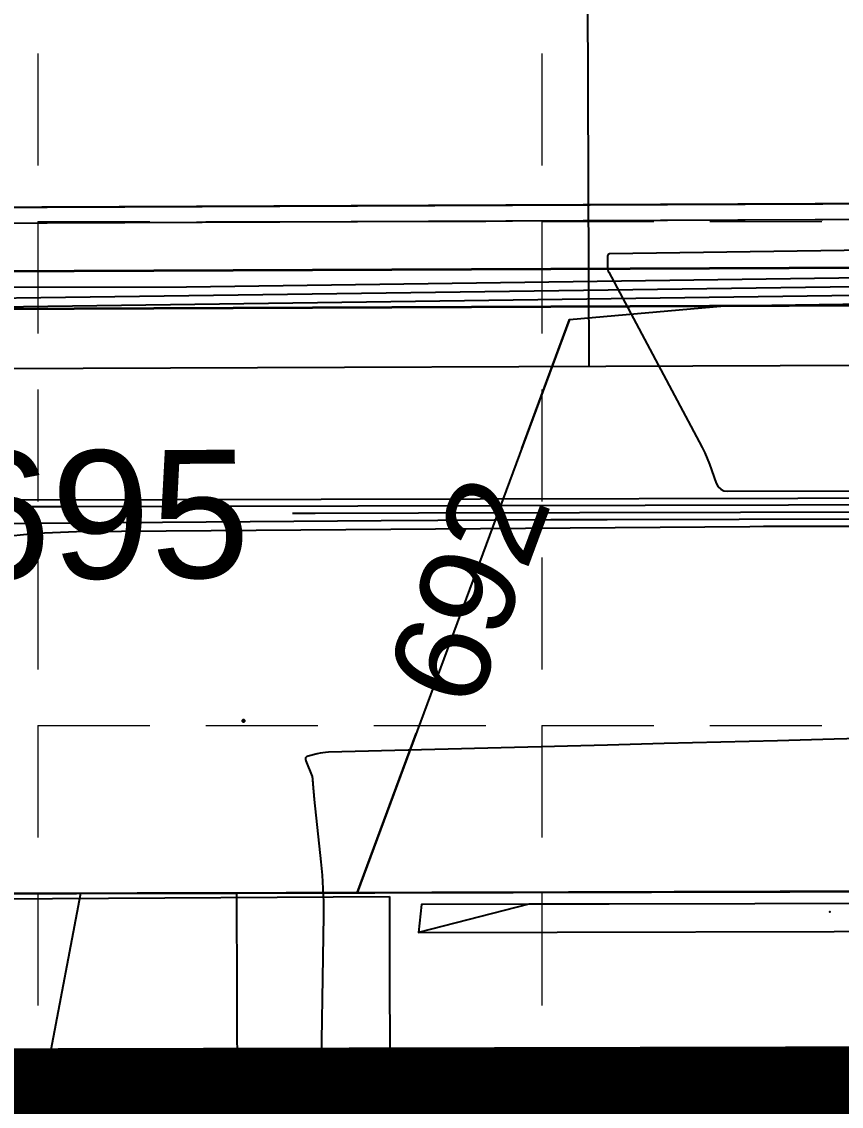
# Model space of a CAD drawing. Header units: feet. Extents: x 2331696 to 2332706, y 6924295 to 6924927.
# Drawn here: x 2332326.45 to 2332352.06, y 6924725.01 to 6924758.9 of the extents above; entities that cross this region are included whole.
import ezdxf
from ezdxf.enums import TextEntityAlignment as Align

# ---------------------------------------------------------------- set-up
doc = ezdxf.new("R2010")
doc.units = ezdxf.units.FT
doc.header["$MEASUREMENT"] = 0
doc.linetypes.add('HIDDEN', pattern=[0.375, 0.25, -0.125])
for name, color, linetype in [('A-building', 3, 'Continuous'), ('EC', 35, 'Continuous'), ('EX-LIGHT-POLE', 11, 'Continuous'), ('EX-SPOT-ELEV', 7, 'Continuous'), ('EX-WL', 140, 'Continuous'), ('GRID', 254, 'HIDDEN'), ('Level 58', 7, 'Continuous'), ('PC', 35, 'Continuous'), ('PROP-B-CURB', 15, 'Continuous'), ('PROP-F-CURB', 4, 'Continuous'), ('SRF-FLT', 7, 'Continuous')]:
    doc.layers.add(name, color=color, linetype=linetype)
doc.layers.add('A-Wall-Prht-N', color=142, linetype='Continuous', lineweight=35)
doc.styles.get("Standard").update_dxf_attribs({"font": 'ARIAL.TTF'})
doc.linetypes.add('TRACKS3', pattern='A,0.0375,[130,ltypeshp.shx,S=0.0625,R=0,X=0,Y=0],0.0375', length=0.075)

# ---------------------------------------------------------------- blocks, each defined once
blk = doc.blocks.new('SURFPT_227')
at = {"layer": 'Level 58', "color": 51, "linetype": 'Continuous', "lineweight": 53}
blk.add_point((0, 0), dxfattribs=at)
blk = doc.blocks.new('SURFPT_365')
at = {"layer": 'Level 58', "color": 51, "linetype": 'Continuous', "lineweight": 53}
blk.add_point((0, 0), dxfattribs=at)
blk = doc.blocks.new('*U1987')
at = {"color": 0, "linetype": 'ByBlock', "lineweight": -2}
for p, q in [((91.539, 1.167), (0, 1.167)), ((0, 0), (91.539, 0))]:
    blk.add_line(p, q, dxfattribs=at)

msp = doc.modelspace()

# ---------------------------------------------------------------- linework, layer by layer
at = {"layer": 'A-building', "color": 7, "const_width": 3}
msp.add_lwpolyline([(2332220.428, 6924725.079), (2332363.177, 6924725.406), (2332363.649, 6924518.906), (2332221.65, 6924518.582), (2332221.319, 6924663.136), (2332176.319, 6924663.033), (2332176.168, 6924729.478), (2332176.168, 6924729.478), (2332210.168, 6924729.556), (2332210.178, 6924725.056), (2332210.178, 6924725.056), (2332210.178, 6924725.056), (2332210.178, 6924725.056), (2332210.178, 6924725.056), (2332219.095, 6924725.076), (2332219.084, 6924729.579), (2332220.418, 6924729.582), (2332220.428, 6924725.082)], dxfattribs=at)
at = {"layer": 'EC', "flags": 128}
for points, elevation in [([(2332363.156, 6924751.903), (2332344.819, 6924751.644), (2332344.793, 6924751.639), (2332344.775, 6924751.628), (2332344.763, 6924751.609), (2332344.76, 6924751.583), (2332344.76, 6924751.486), (2332344.76, 6924751.465), (2332344.761, 6924751.444), (2332344.761, 6924751.423), (2332344.761, 6924751.403), (2332344.761, 6924751.221), (2332344.764, 6924751.182), (2332344.771, 6924751.145), (2332344.782, 6924751.109), (2332344.798, 6924751.074), (2332347.626, 6924745.77), (2332347.713, 6924745.599), (2332347.795, 6924745.425), (2332347.87, 6924745.248), (2332347.939, 6924745.069), (2332348.156, 6924744.479), (2332348.213, 6924744.369), (2332348.293, 6924744.29), (2332348.394, 6924744.243), (2332348.518, 6924744.227), (2332356.798, 6924744.244)], 698), ([(2332315.934, 6924743.937), (2332355.672, 6924744.021)], 697), ([(2332363.402, 6924740.337), (2332363.121, 6924740.358), (2332363.097, 6924740.36), (2332363.074, 6924740.365), (2332363.051, 6924740.371), (2332363.029, 6924740.379), (2332360.327, 6924741.442), (2332359.776, 6924741.669), (2332359.234, 6924741.914), (2332358.7, 6924742.176), (2332358.174, 6924742.455), (2332356.469, 6924743.397), (2332356.097, 6924743.573), (2332355.712, 6924743.699), (2332355.314, 6924743.774), (2332354.903, 6924743.798), (2332327.987, 6924743.741), (2332325.767, 6924743.735)], 696), ([(2332363.406, 6924738.825), (2332362.559, 6924739.174), (2332361.494, 6924739.654), (2332360.446, 6924740.168), (2332359.414, 6924740.716), (2332356.067, 6924742.564), (2332355.338, 6924742.91), (2332354.582, 6924743.157), (2332353.801, 6924743.304), (2332352.995, 6924743.352), (2332344.75, 6924743.334), (2332342.983, 6924743.329), (2332341.216, 6924743.322), (2332339.449, 6924743.312), (2332337.683, 6924743.3), (2332313.075, 6924743.114)], 694), ([(2332363.404, 6924739.526), (2332361.983, 6924740.085), (2332361.168, 6924740.422), (2332360.364, 6924740.784), (2332359.573, 6924741.172), (2332358.794, 6924741.586), (2332356.268, 6924742.98), (2332355.717, 6924743.241), (2332355.147, 6924743.428), (2332354.558, 6924743.539), (2332353.949, 6924743.575), (2332338.852, 6924743.543), (2332335.617, 6924743.534), (2332334.916, 6924743.531)], 695), ([(2332363.407, 6924738.171), (2332362.625, 6924738.524), (2332361.319, 6924739.164), (2332360.034, 6924739.847), (2332355.139, 6924742.549), (2332354.601, 6924742.804), (2332354.043, 6924742.986), (2332353.467, 6924743.095), (2332352.872, 6924743.13), (2332350.897, 6924743.126), (2332350.474, 6924743.125), (2332350.05, 6924743.123), (2332349.627, 6924743.121), (2332349.204, 6924743.118), (2332328.162, 6924742.959), (2332326.914, 6924742.909), (2332325.676, 6924742.779)], 693), ([(2332360.105, 6924736.699), (2332351.84, 6924736.479), (2332350.069, 6924736.433), (2332348.298, 6924736.386), (2332346.527, 6924736.34), (2332344.756, 6924736.294), (2332336.035, 6924736.07), (2332335.946, 6924736.066), (2332335.858, 6924736.056), (2332335.771, 6924736.042), (2332335.684, 6924736.022), (2332335.401, 6924735.952), (2332335.351, 6924735.931), (2332335.322, 6924735.9), (2332335.314, 6924735.858), (2332335.326, 6924735.805), (2332335.523, 6924735.311), (2332335.525, 6924735.305), (2332335.527, 6924735.299), (2332335.528, 6924735.293), (2332335.529, 6924735.287), (2332335.531, 6924735.266), (2332335.531, 6924735.262), (2332335.532, 6924735.258), (2332335.532, 6924735.253), (2332335.532, 6924735.249), (2332335.534, 6924735.225), (2332335.535, 6924735.22), (2332335.535, 6924735.215), (2332335.536, 6924735.21), (2332335.536, 6924735.205), (2332335.538, 6924735.183), (2332335.538, 6924735.178), (2332335.539, 6924735.173), (2332335.539, 6924735.168), (2332335.54, 6924735.164), (2332335.542, 6924735.141), (2332335.542, 6924735.136), (2332335.543, 6924735.131), (2332335.543, 6924735.126), (2332335.543, 6924735.121), (2332335.545, 6924735.098), (2332335.546, 6924735.093), (2332335.546, 6924735.088), (2332335.547, 6924735.083), (2332335.547, 6924735.078), (2332335.549, 6924735.055), (2332335.549, 6924735.05), (2332335.55, 6924735.046), (2332335.55, 6924735.041), (2332335.551, 6924735.036), (2332335.553, 6924735.013), (2332335.553, 6924735.008), (2332335.554, 6924735.003), (2332335.554, 6924734.998), (2332335.554, 6924734.993), (2332335.556, 6924734.97), (2332335.557, 6924734.965), (2332335.557, 6924734.96), (2332335.558, 6924734.955), (2332335.558, 6924734.95), (2332335.56, 6924734.927), (2332335.561, 6924734.922), (2332335.561, 6924734.917), (2332335.562, 6924734.912), (2332335.562, 6924734.907), (2332335.564, 6924734.883), (2332335.564, 6924734.878), (2332335.565, 6924734.873), (2332335.565, 6924734.868), (2332335.566, 6924734.863), (2332335.568, 6924734.84), (2332335.568, 6924734.835), (2332335.569, 6924734.83), (2332335.569, 6924734.825), (2332335.569, 6924734.82), (2332335.572, 6924734.796), (2332335.572, 6924734.791), (2332335.572, 6924734.786), (2332335.573, 6924734.781), (2332335.573, 6924734.776), (2332335.575, 6924734.753), (2332335.576, 6924734.748), (2332335.576, 6924734.743), (2332335.577, 6924734.738), (2332335.577, 6924734.732), (2332335.579, 6924734.709), (2332335.58, 6924734.704), (2332335.58, 6924734.699), (2332335.58, 6924734.694), (2332335.581, 6924734.689), (2332335.583, 6924734.665), (2332335.583, 6924734.66), (2332335.584, 6924734.655), (2332335.584, 6924734.65), (2332335.585, 6924734.644), (2332335.587, 6924734.621), (2332335.587, 6924734.616), (2332335.588, 6924734.61), (2332335.588, 6924734.605), (2332335.589, 6924734.6), (2332335.798, 6924732.649), (2332335.837, 6924732.231), (2332335.862, 6924731.812), (2332335.875, 6924731.392), (2332335.875, 6924730.972), (2332335.785, 6924725.121)], 692), ([(2332335.785, 6924725.095), (2332335.49, 6924705.97), (2332335.617, 6924704.971), (2332336.034, 6924704.251), (2332336.739, 6924703.811), (2332337.734, 6924703.651), (2332341.457, 6924703.585), (2332342.255, 6924703.57), (2332343.052, 6924703.551), (2332343.85, 6924703.53), (2332344.648, 6924703.506), (2332349.681, 6924703.344), (2332350.206, 6924703.328), (2332350.731, 6924703.316), (2332351.256, 6924703.308), (2332351.781, 6924703.302), (2332354.233, 6924703.286)], 692)]:
    msp.add_lwpolyline(points, dxfattribs=dict(at, elevation=elevation))
at = {"layer": 'EC', "elevation": 695}
msp.add_lwpolyline([(2332275.937, 6924750.603), (2332331.597, 6924750.619), (2332363.315, 6924751.05), (2332363.375, 6924751.078), (2332363.393, 6924734.033), (2332363.414, 6924731.741), (2332359.637, 6924731.73), (2332333.606, 6924731.671), (2332328.285, 6924731.659), (2332328.285, 6924731.659), (2332327.315, 6924726.555), (2332327.177, 6924725.318), (2332351.408, 6924725.339), (2332331.925, 6924725.301), (2332234.511, 6924725.112)], dxfattribs=at)
for points in [[(2332363.023, 6924731.371), (2332344.805, 6924731.329), (2332342.3, 6924731.323), (2332338.85, 6924730.436), (2332356.169, 6924730.476), (2332380.308, 6924729.756), (2332371.271, 6924731.56), (2332370.431, 6924733.625), (2332363.423, 6924731.374)], [(2332363.023, 6924731.371), (2332344.805, 6924731.329), (2332342.3, 6924731.323), (2332338.85, 6924730.436), (2332356.169, 6924730.476), (2332380.308, 6924729.756), (2332371.271, 6924731.56), (2332370.431, 6924733.625), (2332363.423, 6924731.374)], [(2332363.023, 6924731.371), (2332344.805, 6924731.329), (2332338.938, 6924731.314), (2332338.85, 6924730.436), (2332356.169, 6924730.476), (2332401.552, 6924727.26), (2332371.271, 6924731.56), (2332363.423, 6924731.374)]]:
    msp.add_lwpolyline(points, close=True, dxfattribs=at)
at = {"layer": 'EX-LIGHT-POLE', "color": 7}
msp.add_point((2332351.708, 6924731.082, 691.584), dxfattribs=at)
at = {"layer": 'EX-WL', "color": 7, "linetype": 'TRACKS3', "ltscale": 0.25}
for p, q in [((2332344.049, 6924778.728), (2332344.173, 6924748.136)), ((2332244.145, 6924747.729), (2332611.605, 6924749.223)), ((2332163.183, 6924730.529), (2332337.939, 6924731.566)), ((2332337.939, 6924731.566), (2332338.079, 6924665.566))]:
    msp.add_line(p, q, dxfattribs=at)
at = {"layer": 'GRID', "color": 252, "linetype": 'HIDDEN', "lineweight": 0, "ltscale": 14}
for p, q in [((2332326.951, 6924910.153), (2332326.951, 6924358.833)), ((2332342.701, 6924910.153), (2332342.701, 6924358.833)), ((2331712.701, 6924752.653), (2332689.201, 6924752.653)), ((2331712.701, 6924736.903), (2332689.201, 6924736.903))]:
    msp.add_line(p, q, dxfattribs=at)
at = {"layer": 'PC'}
for points, elevation in [([(2332281.875, 6924740.871), (2332289.272, 6924749.77), (2332363.28, 6924750.775), (2332363.323, 6924750.795), (2332363.336, 6924738.62), (2332363.399, 6924731.747), (2332352.067, 6924731.713), (2332334.713, 6924731.674), (2332316.089, 6924731.632), (2332316.09, 6924731.631), (2332315.591, 6924729.005), (2332315.175, 6924725.294), (2332327.291, 6924725.304), (2332268.842, 6924725.19), (2332275.803, 6924733.565)], 694), ([(2332312.577, 6924745.016), (2332316.421, 6924749.682), (2332318.84, 6924749.898), (2332363.245, 6924750.5), (2332363.271, 6924750.512), (2332363.279, 6924743.207), (2332363.384, 6924731.752), (2332344.498, 6924731.696), (2332335.821, 6924731.676), (2332303.894, 6924731.604), (2332303.895, 6924731.603), (2332303.867, 6924731.455), (2332303.173, 6924725.269), (2332301.22, 6924731.24), (2332302.376, 6924732.631), (2332306.537, 6924737.683)], 693), ([(2332342.077, 6924745.565), (2332343.57, 6924749.594), (2332348.409, 6924750.025), (2332363.211, 6924750.226), (2332363.219, 6924750.23), (2332363.222, 6924747.795), (2332363.368, 6924731.757), (2332336.928, 6924731.679), (2332338.774, 6924736.657)], 692)]:
    msp.add_lwpolyline(points, dxfattribs=dict(at, elevation=elevation))
at = {"layer": 'PROP-B-CURB'}
msp.add_lwpolyline([(2332529.355, 6924750.746), (2332611.363, 6924736.818, 0.286947), (2332630.485, 6924744.692), (2332630.875, 6924745.237, 0.600808), (2332627.187, 6924752.276), (2332528.892, 6924753.408, 0.003954), (2332521.181, 6924753.435), (2332269.046, 6924752.35, 1), (2332269.056, 6924750.183), (2332271.806, 6924750.195)], format="xyb", dxfattribs=at)
at = {"layer": 'PROP-F-CURB', "color": 7}
for p, q in [((2332363.422, 6924731.739), (2332303.163, 6924731.602)), ((2332333.163, 6924731.67), (2332333.178, 6924725.337))]:
    msp.add_line(p, q, dxfattribs=at)
msp.add_lwpolyline([(2332271.808, 6924749.695), (2332269.058, 6924749.683, -1), (2332269.044, 6924752.85), (2332521.179, 6924753.935, -0.003954), (2332528.898, 6924753.908), (2332627.192, 6924752.776, -0.601096), (2332631.285, 6924744.951), (2332630.891, 6924744.401, -0.286947), (2332611.28, 6924736.325), (2332526.586, 6924750.709, 0.043118), (2332525.729, 6924750.779), (2332525.052, 6924750.776)], format="xyb", dxfattribs=at)
at = {"layer": 'SRF-FLT'}
for points in [[(2332448.087, 6924753.612, 696), (2332363.332, 6924753.256, 695.19), (2332317.397, 6924753.058, 695), (2332269.044, 6924752.85, 694.8)], [(2332269.044, 6924752.85, 694.8), (2332268.111, 6924752.54, 694.79), (2332267.54, 6924751.739, 694.78), (2332267.552, 6924750.756, 694.77), (2332268.143, 6924749.97, 694.76), (2332269.058, 6924749.683, 694.75), (2332363.193, 6924750.088, 691.5), (2332363.361, 6924731.759, 691.5), (2332336.928, 6924731.679, 692), (2332303.162, 6924731.603, 692.94), (2332303.173, 6924725.269, 693)], [(2332448.089, 6924753.112, 696.5), (2332363.334, 6924752.756, 695.69), (2332317.399, 6924752.558, 695.5), (2332269.046, 6924752.35, 695.3)], [(2332271.803, 6924750.862, 695.31), (2332363.341, 6924751.256, 695.75), (2332437.899, 6924751.569, 696.4), (2332527.404, 6924751.935, 698.05), (2332573.901, 6924751.395, 699.27), (2332573.906, 6924750.228, 699), (2332527.39, 6924750.769, 695)], [(2332210.173, 6924725.046, 695.5), (2332363.467, 6924725.356, 695.5), (2332363.401, 6924751.219, 695.5), (2332437.85, 6924751.534, 695.5)], [(2332343.57, 6924749.594, 692), (2332336.928, 6924731.679, 692)], [(2332303.163, 6924731.602, 692.94), (2332333.163, 6924731.67, 695.4), (2332363.422, 6924731.739, 695.5), (2332363.436, 6924725.399, 695.5), (2332333.178, 6924725.33, 695.5), (2332303.173, 6924725.269, 693)]]:
    msp.add_polyline3d(points, dxfattribs=at)

# ---------------------------------------------------------------- block references
at = {"layer": 'A-Wall-Prht-N', "color": 7, "rotation": 0.2466778464421229}
msp.add_blockref('*U1987', (2332271.808, 6924749.695), dxfattribs=at)
at = {"layer": 'EX-SPOT-ELEV', "rotation": 0.6484833333000002}
msp.add_blockref('SURFPT_227', (2332333.38, 6924737.052, 692.55), dxfattribs=at)
at = {"layer": 'EX-SPOT-ELEV'}
msp.add_blockref('SURFPT_365', (2332333.38, 6924737.052, 692.55), dxfattribs=at)

# ---------------------------------------------------------------- texts
at = {"layer": 'EC'}
msp.add_text('695', height=4, rotation=0.3499, dxfattribs=at).set_placement((2332328.916, 6924743.501, 695), align=Align.MIDDLE_CENTER)
at = {"layer": 'PC', "insert": (2332340.425, 6924741.111, 692), "char_height": 3, "attachment_point": 5, "rotation": 69.6565}
msp.add_mtext('{692}', dxfattribs=at)

doc.saveas('drawing.dxf')
